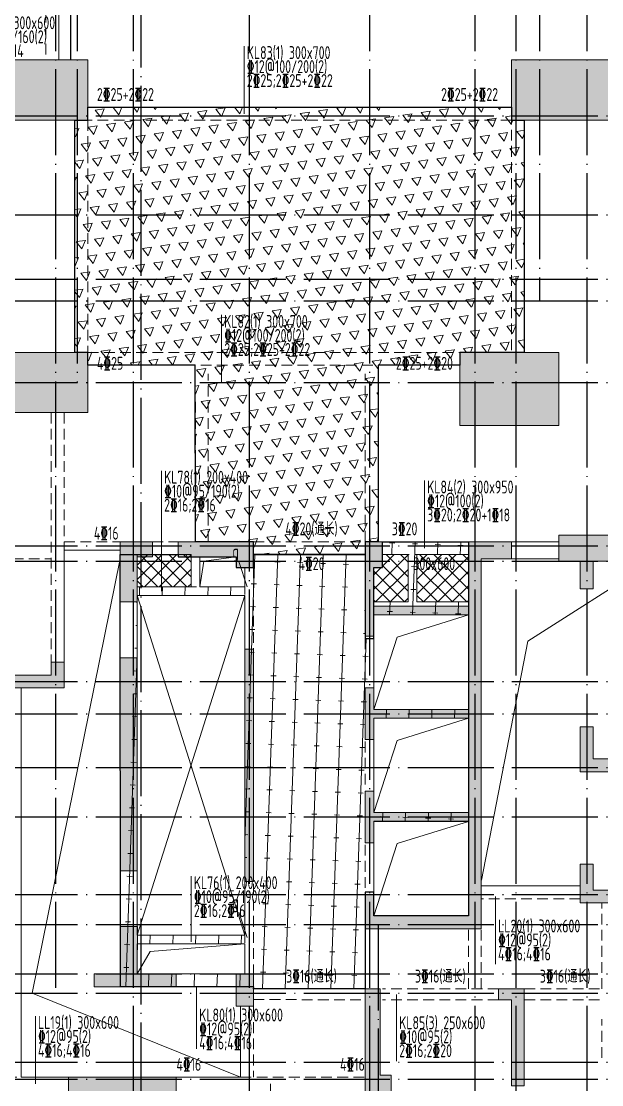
# Model space of a CAD drawing. Header units: millimetres. Extents: x 1089227 to 13101469, y 618865 to 10240562.
# Drawn here: x 3252955 to 3266454, y 4855331 to 4880057 of the extents above; entities that cross this region are included whole.
import ezdxf
from ezdxf.enums import TextEntityAlignment as Align

# ---------------------------------------------------------------- set-up
doc = ezdxf.new("R2010")
doc.units = ezdxf.units.MM
doc.header["$LTSCALE"] = 1000
doc.linetypes.add('DOTE', pattern=[2.42, 2, -0.2, 0.02, -0.2])
doc.linetypes.add('HIDDEN', pattern=[0.375, 0.25, -0.125])
doc.layers.get('0').update_dxf_attribs({"linetype": 'CONTINUOUS'})
for name, color, linetype in [('C-H', 8, 'CONTINUOUS'), ('DOTE', 1, 'DOTE'), ('降板范围', 7, 'CONTINUOUS')]:
    doc.layers.add(name, color=color, linetype=linetype)
for name, color, linetype, lineweight in [('S-BEAM-DASH', 4, 'HIDDEN', 0), ('S-BEAM-SE-DASH', 3, 'HIDDEN', 0), ('S-HOLE', 11, 'CONTINUOUS', 0), ('S-SLAB', 160, 'CONTINUOUS', 0), ('S-SLAB-HATCH', 73, 'CONTINUOUS', 0), ('S-WALL', 31, 'CONTINUOUS', 0), ('梁原位标注', 7, 'CONTINUOUS', 18), ('梁名称编号', 2, 'CONTINUOUS', 18), ('梁标注引线', 2, 'CONTINUOUS', 18), ('梁集中标注', 2, 'CONTINUOUS', 18)]:
    doc.layers.add(name, color=color, linetype=linetype, lineweight=lineweight)
doc.styles.add('Style 1', font='yjkeng.shx', dxfattribs={"width": 0.7, "height": 300, "bigfont": 'yjkchn.shx'})
pattern_1 = [(45, (-3932663.66, -307755.75), (-168.379802, 168.379802), []), (135, (-3932663.66, -307755.75), (-168.379802, -168.379802), [])]

# ---------------------------------------------------------------- blocks, each defined once
blk = doc.blocks.new('塔楼轴网260428')
at = {"layer": 'DOTE', "color": 14}
for p, q in [((-136273.7, 63411.5), (-136273.7, 32245.6)), ((-135773.7, 63411.5), (-135773.7, 46445.6)), ((-134473.7, 63411.5), (-134473.7, 18841.8)), ((-131773.7, 63411.5), (-131773.7, 18841.8)), ((-128973.7, 63411.5), (-128973.7, 18841.8)), ((-126523.7, 63411.5), (-126523.7, 18841.8)), ((-125573.7, 63411.5), (-125573.7, 18841.8)), ((-125023.7, 63411.5), (-125023.7, 48346)), ((-123923.7, 63411.5), (-123923.7, 18841.8)), ((-147441.8, 52645.6), (-114108.2, 52645.6)), ((-147441.8, 50345.6), (-114108.2, 50345.6)), ((-147441.8, 48845.6), (-114108.2, 48845.6)), ((-147441.8, 48345.6), (-114108.2, 48345.6)), ((-147441.8, 46445.6), (-114108.2, 46445.6)), ((-147441.8, 42645.6), (-114108.2, 42645.6)), ((-147441.8, 42295.6), (-114108.2, 42295.6)), ((-147441.8, 39495.6), (-114108.2, 39495.6)), ((-147441.8, 38745.6), (-114108.2, 38745.6)), ((-147441.8, 37495.6), (-114108.2, 37495.6)), ((-147441.8, 36345.6), (-114108.2, 36345.6)), ((-147441.8, 34545.6), (-114108.2, 34545.6)), ((-147441.8, 33845.6), (-114108.2, 33845.6)), ((-128773.7, 33846.7), (-128773.7, 18841.8)), ((-147441.8, 32695.6), (-114108.2, 32695.6)), ((-147441.8, 32245.6), (-114108.2, 32245.6)), ((-147441.8, 30645.6), (-114108.2, 30645.6)), ((-147441.8, 30245.6), (-114108.2, 30245.6))]:
    blk.add_line(p, q, dxfattribs=at)
blk = doc.blocks.new('裙房轴网260428')
at = {"layer": 'DOTE', "color": 16, "linetype": 'DOTE'}
blk.add_line((-134290, 75127.8), (-134290, -1000), dxfattribs=at)
blk = doc.blocks.new('04地块地下轴网260428')
for name in ['裙房轴网260428', '塔楼轴网260428']:
    blk.add_blockref(name, (0, 0))
blk = doc.blocks.new('QZ-TL-0808')
at = {"layer": 'C-H'}
for points in [[(-99041, -42818), (-97591, -42818), (-97591, -41818), (-95591, -41818), (-95591, -43218), (-99041, -43218)], [(-85741, -41818), (-83341, -41818), (-83341, -42618), (-82441, -42618), (-82441, -43218), (-85741, -43218)], [(-98391, -49518), (-97591, -49518), (-97591, -50018), (-95591, -50018), (-95591, -48618), (-97591, -48618), (-97591, -49118), (-98391, -49118)], [(-86941, -48618), (-84641, -48618), (-84641, -50318), (-86941, -50318)], [(-84141, -54118), (-84141, -53468), (-84641, -53468), (-84641, -52868), (-82141, -52868), (-82141, -53468), (-83841, -53468), (-83841, -54118)], [(-94841, -54418), (-94841, -53018), (-94091, -53018), (-94091, -53368), (-94441, -53368), (-94441, -54418)], [(-93491, -53018), (-91741, -53018), (-91741, -53618), (-92141, -53618), (-92141, -53368), (-93491, -53368)], [(-86441, -53418), (-85741, -53418), (-85741, -53018), (-86741, -53018), (-86741, -54520), (-88941, -54520), (-88941, -53618), (-88741, -53618), (-88741, -53018), (-89141, -53018), (-89141, -55218), (-88941, -55218), (-88941, -54720), (-86741, -54720), (-86741, -56918), (-88941, -56918), (-88941, -56418), (-89141, -56418), (-89141, -57617), (-88941, -57617), (-88941, -57118), (-86741, -57118), (-86741, -59318), (-88941, -59318), (-88941, -58818), (-89141, -58818), (-89141, -60018), (-88941, -60017), (-88941, -59518), (-86741, -59518), (-86741, -61718), (-88941, -61718), (-88941, -61218), (-89141, -61218), (-89141, -62018), (-86441, -62018)], [(-91941, -55518), (-91741, -55518), (-91741, -60918), (-91941, -60918)], [(-99041, -56418), (-99041, -56118), (-96441, -56118), (-96441, -55818), (-96141, -55818), (-96141, -56418)], [(-94841, -55718), (-94441, -55718), (-94441, -60668), (-94841, -60668)], [(-84141, -58369), (-84141, -57319), (-83841, -57319), (-83841, -58069), (-82141, -58069), (-82141, -58369)], [(-84141, -61418), (-84141, -60518), (-83841, -60518), (-83841, -61118), (-82141, -61118), (-82141, -61418)], [(-95441, -63368), (-95441, -63068), (-94841, -63068), (-94841, -61968), (-94438, -61968), (-94441, -63068), (-93541, -63068), (-93541, -63368)], [(-92141, -63068), (-91741, -63068), (-91741, -63818), (-92141, -63818)], [(-88791, -63418), (-89141, -63418), (-89141, -66118), (-88541, -66118), (-88541, -65418), (-88791, -65418)], [(-86041, -63668), (-86041, -63418), (-85441, -63418), (-85441, -65668), (-85741, -65668), (-85741, -63668)], [(-96041, -65468), (-93541, -65468), (-93541, -65868), (-96041, -65868)]]:
    blk.add_hatch(color=256, dxfattribs=at).paths.add_polyline_path(points)
at = {"layer": 'S-WALL'}
for points in [[(-99041, -42818), (-97591, -42818), (-97591, -41818), (-95591, -41818), (-95591, -43218), (-99041, -43218), (-99041, -42818)], [(-85741, -41818), (-83341, -41818), (-83341, -42618), (-82441, -42618), (-82441, -43218), (-85741, -43218), (-85741, -41818)], [(-98391, -49518), (-97591, -49518), (-97591, -50018), (-95591, -50018), (-95591, -48618), (-97591, -48618), (-97591, -49118), (-98391, -49118), (-98391, -49518)], [(-84141, -54118), (-84141, -53468), (-84641, -53468), (-84641, -52868), (-82141, -52868), (-82141, -53468), (-83841, -53468), (-83841, -54118), (-84141, -54118)], [(-94841, -54418), (-94841, -53018), (-94091, -53018), (-94091, -53368), (-94441, -53368), (-94441, -54418), (-94841, -54418)], [(-93491, -53018), (-91741, -53018), (-91741, -53618), (-92141, -53618), (-92141, -53368), (-93491, -53368), (-93491, -53018)], [(-89141, -57618), (-89141, -56418), (-88941, -56418), (-88941, -56918), (-86741, -56918), (-86741, -54720), (-88941, -54720), (-88941, -55218), (-89141, -55218), (-89141, -53018), (-88741, -53018), (-88741, -53618), (-88941, -53618), (-88941, -54520), (-86741, -54520), (-86741, -53018), (-85741, -53018), (-85741, -53418), (-86441, -53418), (-86441, -62018), (-89141, -62018), (-89141, -61218), (-88941, -61218), (-88941, -61718), (-86741, -61718), (-86741, -59518), (-88941, -59518), (-88941, -60017), (-89141, -60018), (-89141, -58818), (-88941, -58818), (-88941, -59318), (-86741, -59318), (-86741, -57118), (-88941, -57118), (-88941, -57617), (-89141, -57617)], [(-84141, -58369), (-84141, -57319), (-83841, -57319), (-83841, -58069), (-82141, -58069), (-82141, -58369), (-84141, -58369)], [(-84141, -61418), (-84141, -60518), (-83841, -60518), (-83841, -61118), (-82141, -61118), (-82141, -61418), (-84141, -61418)], [(-95441, -63368), (-95441, -63068), (-94841, -63068), (-94841, -61968), (-94438, -61968), (-94441, -63068), (-93541, -63068), (-93541, -63368), (-95441, -63368)], [(-89141, -63418), (-88791, -63418), (-88791, -65418), (-88541, -65418), (-88541, -66118), (-89141, -66118), (-89141, -63418)], [(-86041, -63668), (-86041, -63418), (-85441, -63418), (-85441, -65668), (-85741, -65668), (-85741, -63668), (-86041, -63668), (-86041, -63418)]]:
    blk.add_lwpolyline(points, dxfattribs=at)
for points in [[(-86941, -48618), (-84641, -48618), (-84641, -50318), (-86941, -50318)], [(-91941, -55518), (-91741, -55518), (-91741, -60918), (-91941, -60918)], [(-99041, -56418), (-99041, -56118), (-96441, -56118), (-96441, -55818), (-96141, -55818), (-96141, -56418)], [(-94841, -55718), (-94441, -55718), (-94441, -60668), (-94841, -60668)], [(-92141, -63068), (-91741, -63068), (-91741, -63818), (-92141, -63818)], [(-96041, -65468), (-93541, -65468), (-93541, -65868), (-96041, -65868)]]:
    blk.add_lwpolyline(points, close=True, dxfattribs=at)
blk = doc.blocks.new('1F柱网-0808')
blk.add_blockref('QZ-TL-0808', (144880, 148457))
blk = doc.blocks.new('2FJGBZ')
at = {"layer": 'S-SLAB-HATCH'}
h = blk.add_hatch(dxfattribs=at)
h.set_pattern_fill('TRIANG', color=256, scale=150, angle=8)
h.set_pattern_definition([(68.0000004, (-5457252.86, 1932872.46), (-263.88782, 337.761074), [214.3125, -214.3125]), (128.0000004, (-5457252.86, 1932872.46), (-424.45358, -59.653019), [214.3125, -214.3125]), (8.0000004, (-5457384.8, 1933041.34), (160.56576, 397.414093), [214.3125, -214.3125])])
h.paths.add_polyline_path([(51789, 95439), (51788, 99540), (49289, 99540), (49289, 99840), (48989, 99840), (48989, 105239), (49288, 105239), (49289, 105539), (59139, 105539), (59139, 105239), (59439, 105239), (59439, 99839), (57939, 99839), (57939, 99541), (56038, 99540), (56039, 95439), (55739, 95439), (55739, 95139), (53140, 95139), (53140, 95439)])
h = blk.add_hatch(dxfattribs=at)
h.set_pattern_fill('橡胶', color=256, scale=150, angle=8)
h.set_pattern_definition([(88, (-21741.7, -30030.15), (-530.007, 18.5083), []), (178, (-21131.1, -29460.8), (-18.5083, -530.007), [120, -410.3301])])
h.paths.add_polyline_path([(55739, 85039), (53140, 85042), (53145, 85089), (50045, 85089), (50039, 95139), (51389, 95139), (51389, 95089), (52740, 95089), (52740, 94839), (53140, 94839), (53140, 95139), (55739, 95139), (55739, 93190), (55939, 93190), (55939, 94839), (56139, 94839), (56139, 95439), (58139, 95439), (58139, 86739), (55939, 86739), (55938, 87289), (55738, 87289)])
h.paths.add_polyline_path([(50438, 85389), (52938, 85389), (52940, 86090), (50439, 86090)], flags=16)
h.paths.add_polyline_path([(52940, 86289), (50439, 86289), (50439, 94189), (52940, 94189)], flags=16)
h.paths.add_polyline_path([(55939, 88937), (58139, 88937), (58139, 86739), (55939, 86739)], flags=16)
h.paths.add_polyline_path([(55939, 91337), (58139, 91337), (58139, 89139), (55939, 89139)], flags=16)
h.paths.add_polyline_path([(55939, 93735), (58139, 93735), (58139, 91537), (55939, 91537)], flags=17)
h.paths.add_polyline_path([(56739, 95139), (56139, 95139), (56139, 94839), (55939, 94839), (55939, 94037), (56739, 94037)], flags=16)
h.paths.add_polyline_path([(58139, 94037), (56939, 94037), (56939, 95139), (58139, 95139)], flags=17)
h.paths.add_polyline_path([(51889, 95089), (52740, 95089), (52740, 94839), (52940, 94839), (52940, 94389), (51889, 94389)], flags=16)
h.paths.add_polyline_path([(51689, 94389), (50439, 94389), (50439, 95139), (51689, 95139)], flags=16)
h = blk.add_hatch(dxfattribs=at)
h.set_pattern_fill('ANSI37', color=256, scale=150)
h.set_pattern_definition(pattern_1)
h.paths.add_polyline_path([(51689, 94389), (50439, 94389), (50439, 95139), (51689, 95139)])
h = blk.add_hatch(dxfattribs=at)
h.set_pattern_fill('ANSI37', color=256, scale=150)
h.set_pattern_definition(pattern_1)
h.paths.add_polyline_path([(56739, 95139), (56139, 95139), (56139, 94839), (55939, 94839), (55939, 94037), (56739, 94037)])
h = blk.add_hatch(dxfattribs=at)
h.set_pattern_fill('ANSI37', color=256, scale=150)
h.set_pattern_definition([(45, (-3926164.25, -307755.75), (-168.379802, 168.379802), []), (135, (-3926164.25, -307755.75), (-168.379802, -168.379802), [])])
h.paths.add_polyline_path([(58139, 94037), (56939, 94037), (56939, 95139), (58139, 95139)])
at = {"layer": 'S-BEAM-DASH'}
for p, q in [((48314, 111139), (48314, 106639)), ((59139, 105539), (49289, 105539)), ((48989, 105239), (48989, 99839)), ((49289, 105239), (49289, 99739)), ((59139, 105239), (49289, 105239)), ((59139, 99889), (59139, 105239)), ((59439, 99889), (59439, 105239)), ((49289, 99840), (57939, 99840)), ((49289, 99540), (57939, 99540)), ((51789, 95439), (51788, 99339)), ((52089, 95439), (52088, 99339)), ((55739, 95439), (55738, 99339)), ((56039, 95439), (56038, 99339)), ((48439, 98439), (48439, 92639)), ((48739, 98439), (48739, 95239)), ((41539, 95339), (48439, 95339)), ((48739, 95439), (50039, 95439)), ((50789, 95439), (51390, 95439)), ((53140, 95439), (55739, 95439)), ((56139, 95439), (58139, 95439)), ((41539, 95039), (48439, 95039)), ((50790, 95139), (51390, 95139)), ((53140, 95139), (55739, 95139)), ((56139, 95139), (58139, 95139)), ((52940, 94839), (52940, 92487)), ((53140, 94839), (53140, 92487)), ((50039, 94039), (50039, 92939)), ((50439, 94039), (50439, 92939)), ((55739, 93190), (55739, 92089)), ((55939, 93190), (55939, 92089)), ((55739, 90790), (55739, 89689)), ((55939, 90790), (55939, 89689)), ((55739, 88390), (55738, 87289)), ((55939, 88390), (55938, 87289)), ((50039, 87589), (50039, 86489)), ((50439, 87589), (50439, 86489)), ((52940, 87487), (52940, 85389)), ((53140, 87487), (53140, 85389)), ((60739, 87137), (58439, 87137)), ((61239, 85039), (61239, 87039)), ((55739, 85039), (55739, 86439)), ((56039, 85039), (56039, 86439)), ((58139, 85039), (58139, 86439)), ((58439, 85039), (58439, 86439)), ((51339, 85389), (52740, 85389)), ((53140, 85042), (55739, 85039)), ((58839, 85039), (56139, 85039)), ((59439, 85039), (61239, 85039)), ((53140, 84792), (55739, 84789)), ((53140, 84639), (53140, 82989)), ((58839, 84789), (56139, 84789)), ((59439, 84789), (61239, 84789)), ((61239, 83439), (61239, 84339)), ((45889, 82989), (47741, 82989)), ((52840, 82989), (55739, 82989))]:
    blk.add_line(p, q, dxfattribs=at)
at = {"layer": 'S-BEAM-DASH', "linetype": 'Continuous'}
for p, q in [((48614, 111139), (48614, 106639)), ((48739, 95239), (50039, 95239)), ((48739, 95239), (48739, 92639)), ((59139, 95439), (60252, 95439)), ((59141, 95040), (60253, 95040)), ((60739, 87437), (58439, 87437)), ((51339, 85089), (52740, 85089)), ((52840, 84639), (52840, 82989)), ((47741, 82989), (48839, 82989)), ((51339, 82989), (52840, 82989))]:
    blk.add_line(p, q, dxfattribs=at)
at = {"layer": 'S-BEAM-SE-DASH'}
for p, q in [((51689, 94389), (51689, 95139)), ((51889, 94389), (51889, 95139)), ((56739, 94037), (56739, 95139)), ((56939, 94037), (56939, 95139)), ((50439, 94389), (52940, 94389)), ((50439, 94189), (52940, 94189)), ((50439, 86290), (52940, 86290)), ((50439, 86090), (52940, 86090))]:
    blk.add_line(p, q, dxfattribs=at)
at = {"layer": 'S-HOLE'}
for points in [[(48739, 95239), (48739, 92039), (47740, 92039), (47740, 82989), (52840, 82989), (52840, 84639), (52740, 84639), (52740, 85089), (49439, 85089), (49439, 85389), (50039, 85389), (50039, 95239)], [(51889, 95089), (52740, 95089), (52740, 94839), (52940, 94839), (52940, 94389), (51889, 94389)], [(52940, 86289), (50439, 86289), (50439, 94189), (52940, 94189)], [(55939, 93735), (58139, 93735), (58139, 91537), (55939, 91537)], [(55939, 91337), (58139, 91337), (58139, 89139), (55939, 89139)], [(55939, 88937), (58139, 88937), (58139, 86739), (55939, 86739)], [(50438, 85389), (52938, 85389), (52940, 86090), (50439, 86090)]]:
    blk.add_lwpolyline(points, close=True, dxfattribs=at)
for points in [[(52840, 82989), (47992, 84939), (50038, 95039)], [(51889, 94389), (51986, 94989), (52738, 95089)], [(62440, 94989), (59522, 93124), (58441, 87567)], [(52940, 94189), (50439, 86290)], [(52939, 86289), (50439, 94189)], [(58139, 93735), (56482, 93216), (55939, 91537)], [(58139, 91337), (56482, 90818), (55939, 89139)], [(58139, 88937), (56482, 88418), (55939, 86739)], [(52939, 86090), (50736, 85914), (50438, 85389)]]:
    blk.add_lwpolyline(points, dxfattribs=at)
at = {"layer": 'S-SLAB'}
for points in [[(51689, 94389), (50439, 94389), (50439, 95139), (51689, 95139)], [(56739, 95139), (56139, 95139), (56139, 94839), (55939, 94839), (55939, 94037), (56739, 94037)], [(58139, 94037), (56939, 94037), (56939, 95139), (58139, 95139)]]:
    blk.add_lwpolyline(points, close=True, dxfattribs=at)
at = {"layer": '降板范围'}
blk.add_lwpolyline([(48895, 106640), (48895, 110739), (48614, 110739)], dxfattribs=at)
for points in [[(51789, 95439), (51788, 99540), (49289, 99540), (49289, 99840), (48989, 99840), (48989, 105239), (49288, 105239), (49289, 105539), (59139, 105539), (59139, 105239), (59439, 105239), (59439, 99839), (57939, 99839), (57939, 99541), (56038, 99540), (56039, 95439), (55739, 95439), (55739, 95139), (53140, 95139), (53140, 95439)], [(55739, 85039), (53140, 85042), (53145, 85089), (50045, 85089), (50039, 95139), (51389, 95139), (51389, 95089), (52740, 95089), (52740, 94839), (53140, 94839), (53140, 95139), (55739, 95139), (55739, 93190), (55939, 93190), (55939, 94839), (56139, 94839), (56139, 95439), (58139, 95439), (58139, 86739), (55939, 86739), (55938, 87289), (55738, 87289)]]:
    blk.add_lwpolyline(points, close=True, dxfattribs=at)
blk.add_blockref('1F柱网-0808', (0, 0))

msp = doc.modelspace()

# ---------------------------------------------------------------- linework, layer by layer
at = {"layer": '梁原位标注', "lineweight": 18}
for p, q in [((3258204.84, 4866905.433), (3258013.724, 4867493.629)), ((3258204.84, 4858755.45), (3258013.723, 4859343.645))]:
    msp.add_line(p, q, dxfattribs=at)
at = {"layer": '梁标注引线', "color": 6, "lineweight": 18}
for p, q in [((3258140.148, 4877905.442), (3258140.148, 4879478.519)), ((3257615.165, 4871655.441), (3257615.165, 4873228.518)), ((3256217.354, 4866805.433), (3256217.354, 4869606.248)), ((3262334.387, 4867805.433), (3262334.387, 4869378.51)), ((3256909.385, 4858655.448), (3256909.385, 4860178.525)), ((3263984.387, 4859705.433), (3263984.387, 4858132.356)), ((3257033.934, 4856167.267), (3257033.934, 4857607.429)), ((3261684.387, 4857430.303), (3261684.387, 4855882.226)), ((3253284.387, 4855355.446), (3253284.387, 4856928.523)), ((3258754.387, 4855355.446), (3258754.387, 4853032.369))]:
    msp.add_line(p, q, dxfattribs=at)

# ---------------------------------------------------------------- block references
for name, p in [('2FJGBZ', (3205215.02, 4772518.421)), ('04地块地下轴网260428', (3390028.145, 4825211.796))]:
    msp.add_blockref(name, p)

# ---------------------------------------------------------------- texts
at = {"layer": '梁原位标注', "style": 'Style 1', "width": 0.7}
for s, p in [('2%%13325+2%%13322', (3254714.367, 4878115.447)), ('4%%13325', (3254714.387, 4871865.445)), ('3%%13320', (3261572.575, 4868015.433)), ('4%%13316', (3256564.387, 4855565.446))]:
    msp.add_text(s, height=300, dxfattribs=at).set_placement(p, align=Align.BOTTOM_LEFT)
for s, p in [('2%%13325+2%%13322', (3264044.387, 4878115.434)), ('2%%13325+2%%13320', (3262994.401, 4871865.435)), ('4%%13316', (3255219.387, 4867915.433)), ('g', (3258013.724, 4867493.629)), ('4%%13316', (3260944.387, 4855565.446))]:
    msp.add_text(s, height=300, dxfattribs=at).set_placement(p, align=Align.BOTTOM_RIGHT)
for s, p in [('4%%13320(通长)', (3259704.614, 4868015.433)), ('3%%13316(通长)', (3259704.614, 4857615.303)), ('3%%13316(通长)', (3262699.772, 4857615.303)), ('3%%13316(通长)', (3265604.387, 4857615.303))]:
    msp.add_text(s, height=300, dxfattribs=at).set_placement(p, align=Align.BOTTOM_CENTER)
for s, p in [('4%%13320', (3259704.614, 4867595.433)), ('300x600', (3262558.787, 4867595.433))]:
    msp.add_text(s, height=300, dxfattribs=at).set_placement(p, align=Align.TOP_CENTER)
msp.add_text('g', height=300, rotation=0.0000905, dxfattribs=at).set_placement((3258013.723, 4859343.645), align=Align.BOTTOM_RIGHT)
at = {"layer": '梁名称编号', "color": 6, "style": 'Style 1', "width": 0.7}
for s, p in [('KL74(1) 300x600', (3251794.234, 4879782.356)), ('LL20(1) 300x600', (3264044.387, 4858782.356)), ('KL85(3) 250x600', (3261744.387, 4856532.226))]:
    msp.add_text(s, height=300, dxfattribs=at).set_placement(p, align=Align.BOTTOM_LEFT)
for s, p in [('KL83(1) 300x700', (3258200.148, 4879478.519)), ('KL82(1) 300x700', (3257675.165, 4873228.518)), ('KL78(1) 200x400', (3256277.354, 4869606.248)), ('KL84(2) 300x950', (3262394.387, 4869378.51)), ('KL76(1) 200x400', (3256969.385, 4860178.525)), ('LL19(1) 300x600', (3253344.387, 4856928.523)), ('KL80(1) 300x600', (3257093.934, 4857103.524))]:
    msp.add_text(s, height=300, dxfattribs=at).set_placement(p, align=Align.TOP_LEFT)
at = {"layer": '梁集中标注', "color": 6, "style": 'Style 1', "width": 0.7}
for s, p in [('%%13212@80/160(2)', (3251794.234, 4879457.356)), ('2%%13314;6%%13314', (3251794.234, 4879132.356)), ('%%13212@95(2)', (3264044.387, 4858457.356)), ('4%%13316;4%%13316', (3264044.387, 4858132.356)), ('%%13210@95(2)', (3261744.387, 4856207.226)), ('2%%13316;2%%13320', (3261744.387, 4855882.226))]:
    msp.add_text(s, height=300, dxfattribs=at).set_placement(p, align=Align.BOTTOM_LEFT)
for s, p in [('%%13212@100/200(2)', (3258200.148, 4879153.519)), ('2%%13325;2%%13325+2%%13322', (3258200.148, 4878828.519)), ('%%13212@100/200(2)', (3257675.165, 4872903.518)), ('2%%13325;2%%13325+2%%13322', (3257675.165, 4872578.518)), ('%%13210@95/190(2)', (3256277.354, 4869281.248)), ('%%13212@100(2)', (3262394.387, 4869053.51)), ('2%%13316;2%%13316', (3256277.354, 4868956.248)), ('3%%13320;2%%13320+1%%13318', (3262394.387, 4868728.51)), ('%%13210@95/190(2)', (3256969.385, 4859853.525)), ('2%%13316;2%%13316', (3256969.385, 4859528.525)), ('%%13212@95(2)', (3257093.934, 4856778.524)), ('%%13212@95(2)', (3253344.387, 4856603.523)), ('4%%13316;4%%13316', (3257093.934, 4856453.524)), ('4%%13316;4%%13316', (3253344.387, 4856278.522))]:
    msp.add_text(s, height=300, dxfattribs=at).set_placement(p, align=Align.TOP_LEFT)

doc.saveas('drawing.dxf')
